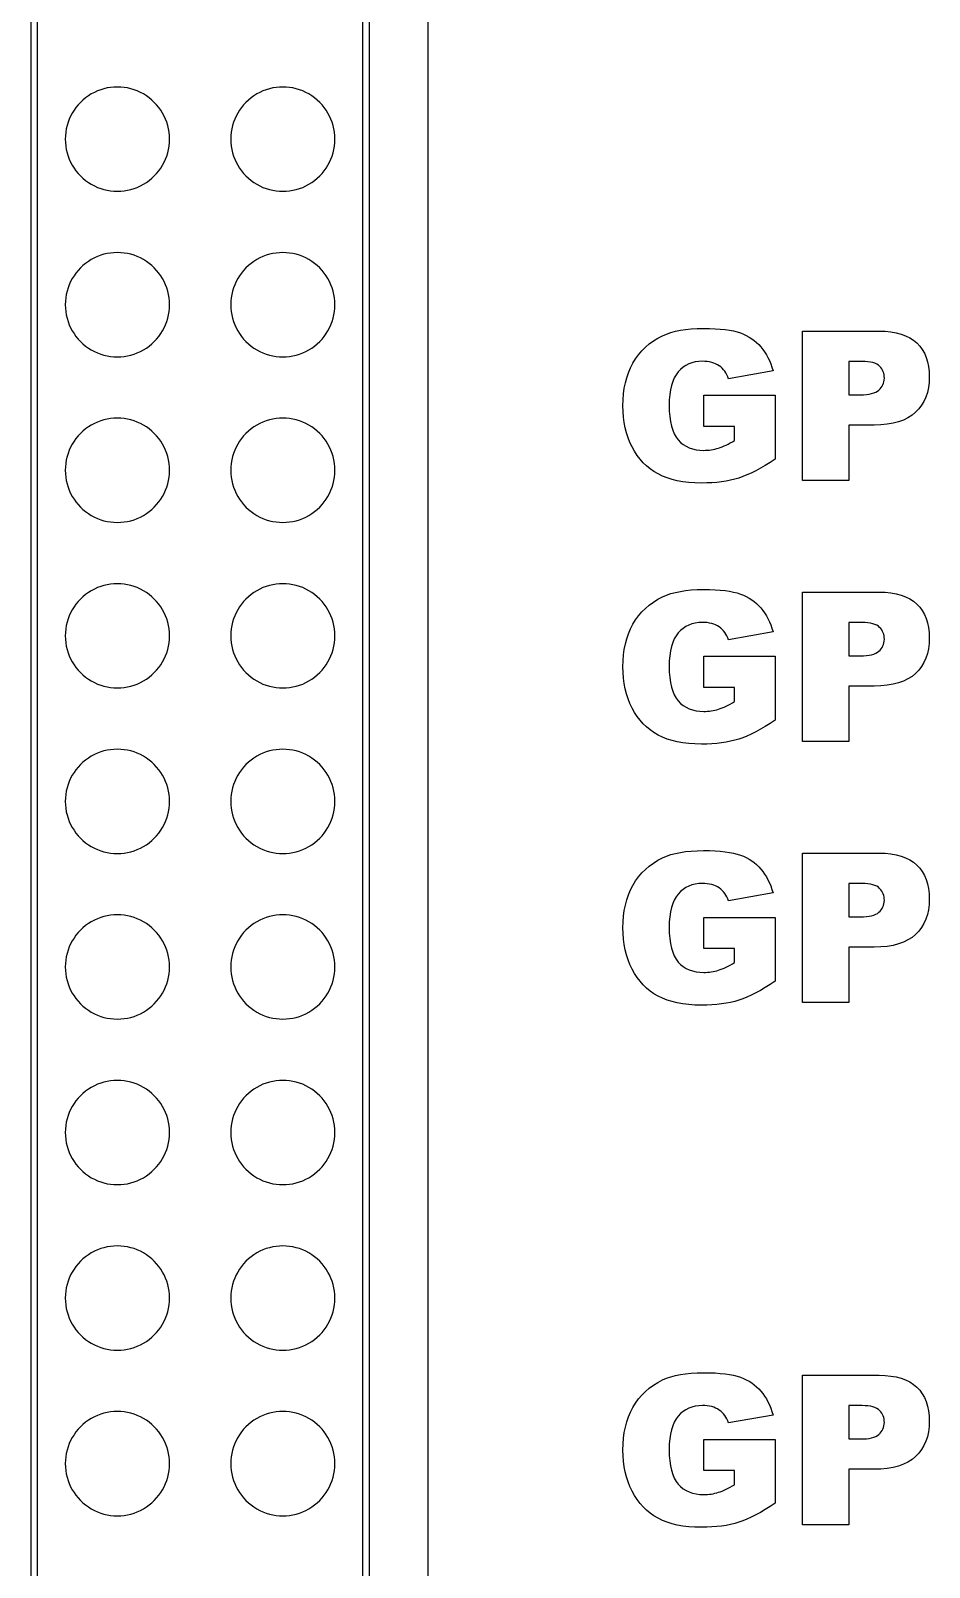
# Model space of a CAD drawing. Extents: x 24 to 191, y 8 to 99.
# Drawn here: x 76.55 to 90.34, y 53.65 to 77.22 of the extents above; entities that cross this region are included whole.
import ezdxf

# ---------------------------------------------------------------- set-up
doc = ezdxf.new("R2010")
doc.units = 0
doc.layers.add('Line_Etch', color=7, linetype='CONTINUOUS')
doc.layers.add('Text_Etch', color=7, linetype='CONTINUOUS')

msp = doc.modelspace()

# ---------------------------------------------------------------- linework, layer by layer
at = {"layer": 'Line_Etch', "color": 7}
msp.add_lwpolyline([(82.645013, 14.625321), (82.645013, 93.625327)], dxfattribs=at)
for points in [[(81.745012, 89.625327), (77.04501, 89.625327), (76.545011, 89.125328), (76.545011, 38.625338), (81.745012, 38.625338), (81.745012, 89.625327), (81.745012, 89.625327)], [(76.645011, 89.525324), (76.645011, 38.72533), (81.645012, 38.72533), (81.645012, 89.525324), (76.645011, 89.525324), (76.645011, 89.525324)], [(78.675013, 75.555327), (78.675013, 75.555327), (78.675013, 75.555327), (78.675013, 75.555327)], [(81.215013, 75.555327), (81.215013, 75.555327), (81.215013, 75.555327), (81.215013, 75.555327)], [(78.675013, 73.01533), (78.675013, 73.01533), (78.675013, 73.01533), (78.675013, 73.01533)], [(81.215013, 73.01533), (81.215013, 73.01533), (81.215013, 73.01533), (81.215013, 73.01533)], [(78.675013, 70.47533), (78.675013, 70.47533), (78.675013, 70.47533), (78.675013, 70.47533)], [(81.215013, 70.47533), (81.215013, 70.47533), (81.215013, 70.47533), (81.215013, 70.47533)], [(78.675013, 67.93533), (78.675013, 67.93533), (78.675013, 67.93533), (78.675013, 67.93533)], [(81.215013, 67.93533), (81.215013, 67.93533), (81.215013, 67.93533), (81.215013, 67.93533)], [(78.675013, 65.39533), (78.675013, 65.39533), (78.675013, 65.39533), (78.675013, 65.39533)], [(81.215013, 65.39533), (81.215013, 65.39533), (81.215013, 65.39533), (81.215013, 65.39533)], [(78.675013, 62.85533), (78.675013, 62.85533), (78.675013, 62.85533), (78.675013, 62.85533)], [(81.215013, 62.85533), (81.215013, 62.85533), (81.215013, 62.85533), (81.215013, 62.85533)], [(78.675013, 60.31533), (78.675013, 60.31533), (78.675013, 60.31533), (78.675013, 60.31533)], [(81.215013, 60.31533), (81.215013, 60.31533), (81.215013, 60.31533), (81.215013, 60.31533)], [(78.675013, 57.77533), (78.675013, 57.77533), (78.675013, 57.77533), (78.675013, 57.77533)], [(81.215013, 57.77533), (81.215013, 57.77533), (81.215013, 57.77533), (81.215013, 57.77533)], [(78.675013, 55.23533), (78.675013, 55.23533), (78.675013, 55.23533), (78.675013, 55.23533)], [(81.215013, 55.23533), (81.215013, 55.23533), (81.215013, 55.23533), (81.215013, 55.23533)]]:
    msp.add_lwpolyline(points, close=True, dxfattribs=at)
for points in [[(78.275013, 76.248146), (78.02749, 76.391054), (77.722532, 76.391054), (77.475012, 76.248146)], [(80.815011, 76.248146), (80.56749, 76.391054), (80.262532, 76.391054), (80.015009, 76.248146)], [(77.475012, 76.248146), (77.227492, 76.10524), (77.075013, 75.841139), (77.075013, 75.555327)], [(78.675013, 75.555327), (78.675013, 75.841139), (78.522534, 76.10524), (78.275013, 76.248146)], [(80.015009, 76.248146), (79.767489, 76.10524), (79.61501, 75.841139), (79.61501, 75.555327)], [(81.215013, 75.555327), (81.215013, 75.841139), (81.062534, 76.10524), (80.815011, 76.248146)], [(77.075013, 75.555327), (77.075013, 75.269512), (77.227492, 75.005411), (77.475012, 74.862508)], [(78.275013, 74.862508), (78.522534, 75.005411), (78.675013, 75.269512), (78.675013, 75.555327)], [(79.61501, 75.555327), (79.61501, 75.269512), (79.767489, 75.005411), (80.015009, 74.862508)], [(80.815011, 74.862508), (81.062534, 75.005411), (81.215013, 75.269512), (81.215013, 75.555327)], [(77.475012, 74.862508), (77.722532, 74.719599), (78.02749, 74.719599), (78.275013, 74.862508)], [(80.015009, 74.862508), (80.262532, 74.719599), (80.56749, 74.719599), (80.815011, 74.862508)], [(78.275013, 73.708146), (78.02749, 73.851052), (77.722532, 73.851052), (77.475012, 73.708146)], [(80.815011, 73.708146), (80.56749, 73.851052), (80.262532, 73.851052), (80.015009, 73.708146)], [(77.475012, 73.708146), (77.227492, 73.56524), (77.075013, 73.301136), (77.075013, 73.01533)], [(78.675013, 73.01533), (78.675013, 73.301136), (78.522534, 73.56524), (78.275013, 73.708146)], [(80.015009, 73.708146), (79.767489, 73.56524), (79.61501, 73.301136), (79.61501, 73.01533)], [(81.215013, 73.01533), (81.215013, 73.301136), (81.062534, 73.56524), (80.815011, 73.708146)], [(77.075013, 73.01533), (77.075013, 72.729523), (77.227492, 72.46542), (77.475012, 72.322502)], [(78.275013, 72.322502), (78.522534, 72.46542), (78.675013, 72.729523), (78.675013, 73.01533)], [(79.61501, 73.01533), (79.61501, 72.729523), (79.767489, 72.46542), (80.015009, 72.322502)], [(80.815011, 72.322502), (81.062534, 72.46542), (81.215013, 72.729523), (81.215013, 73.01533)], [(77.475012, 72.322502), (77.722532, 72.179613), (78.02749, 72.179613), (78.275013, 72.322502)], [(80.015009, 72.322502), (80.262532, 72.179613), (80.56749, 72.179613), (80.815011, 72.322502)], [(78.275013, 71.168157), (78.02749, 71.311046), (77.722532, 71.311046), (77.475012, 71.168157)], [(80.815011, 71.168157), (80.56749, 71.311046), (80.262532, 71.311046), (80.015009, 71.168157)], [(77.475012, 71.168157), (77.227492, 71.02524), (77.075013, 70.761136), (77.075013, 70.47533)], [(78.675013, 70.47533), (78.675013, 70.761136), (78.522534, 71.02524), (78.275013, 71.168157)], [(80.015009, 71.168157), (79.767489, 71.02524), (79.61501, 70.761136), (79.61501, 70.47533)], [(81.215013, 70.47533), (81.215013, 70.761136), (81.062534, 71.02524), (80.815011, 71.168157)], [(77.075013, 70.47533), (77.075013, 70.189523), (77.227492, 69.92542), (77.475012, 69.782502)], [(78.275013, 69.782502), (78.522534, 69.92542), (78.675013, 70.189523), (78.675013, 70.47533)], [(79.61501, 70.47533), (79.61501, 70.189523), (79.767489, 69.92542), (80.015009, 69.782502)], [(80.815011, 69.782502), (81.062534, 69.92542), (81.215013, 70.189523), (81.215013, 70.47533)], [(77.475012, 69.782502), (77.722532, 69.639613), (78.02749, 69.639613), (78.275013, 69.782502)], [(80.015009, 69.782502), (80.262532, 69.639613), (80.56749, 69.639613), (80.815011, 69.782502)], [(77.475012, 68.628157), (77.227492, 68.48524), (77.075013, 68.221136), (77.075013, 67.93533)], [(78.275013, 68.628157), (78.02749, 68.771046), (77.722532, 68.771046), (77.475012, 68.628157)], [(78.675013, 67.93533), (78.675013, 68.221136), (78.522534, 68.48524), (78.275013, 68.628157)], [(80.015009, 68.628157), (79.767489, 68.48524), (79.61501, 68.221136), (79.61501, 67.93533)], [(80.815011, 68.628157), (80.56749, 68.771046), (80.262532, 68.771046), (80.015009, 68.628157)], [(81.215013, 67.93533), (81.215013, 68.221136), (81.062534, 68.48524), (80.815011, 68.628157)], [(77.075013, 67.93533), (77.075013, 67.649523), (77.227492, 67.38542), (77.475012, 67.242502)], [(78.275013, 67.242502), (78.522534, 67.38542), (78.675013, 67.649523), (78.675013, 67.93533)], [(79.61501, 67.93533), (79.61501, 67.649523), (79.767489, 67.38542), (80.015009, 67.242502)], [(80.815011, 67.242502), (81.062534, 67.38542), (81.215013, 67.649523), (81.215013, 67.93533)], [(77.475012, 67.242502), (77.722532, 67.099613), (78.02749, 67.099613), (78.275013, 67.242502)], [(80.015009, 67.242502), (80.262532, 67.099613), (80.56749, 67.099613), (80.815011, 67.242502)], [(77.475012, 66.088157), (77.227492, 65.94524), (77.075013, 65.681136), (77.075013, 65.39533)], [(78.275013, 66.088157), (78.02749, 66.231046), (77.722532, 66.231046), (77.475012, 66.088157)], [(78.675013, 65.39533), (78.675013, 65.681136), (78.522534, 65.94524), (78.275013, 66.088157)], [(80.015009, 66.088157), (79.767489, 65.94524), (79.61501, 65.681136), (79.61501, 65.39533)], [(80.815011, 66.088157), (80.56749, 66.231046), (80.262532, 66.231046), (80.015009, 66.088157)], [(81.215013, 65.39533), (81.215013, 65.681136), (81.062534, 65.94524), (80.815011, 66.088157)], [(77.075013, 65.39533), (77.075013, 65.109523), (77.227492, 64.84542), (77.475012, 64.702502)], [(78.275013, 64.702502), (78.522534, 64.84542), (78.675013, 65.109523), (78.675013, 65.39533)], [(79.61501, 65.39533), (79.61501, 65.109523), (79.767489, 64.84542), (80.015009, 64.702502)], [(80.815011, 64.702502), (81.062534, 64.84542), (81.215013, 65.109523), (81.215013, 65.39533)], [(77.475012, 64.702502), (77.722532, 64.559613), (78.02749, 64.559613), (78.275013, 64.702502)], [(80.015009, 64.702502), (80.262532, 64.559613), (80.56749, 64.559613), (80.815011, 64.702502)], [(78.275013, 63.548157), (78.02749, 63.691046), (77.722532, 63.691046), (77.475012, 63.548157)], [(80.815011, 63.548157), (80.56749, 63.691046), (80.262532, 63.691046), (80.015009, 63.548157)], [(77.475012, 63.548157), (77.227492, 63.40524), (77.075013, 63.141136), (77.075013, 62.85533)], [(78.675013, 62.85533), (78.675013, 63.141136), (78.522534, 63.40524), (78.275013, 63.548157)], [(80.015009, 63.548157), (79.767489, 63.40524), (79.61501, 63.141136), (79.61501, 62.85533)], [(81.215013, 62.85533), (81.215013, 63.141136), (81.062534, 63.40524), (80.815011, 63.548157)], [(77.075013, 62.85533), (77.075013, 62.569523), (77.227492, 62.30542), (77.475012, 62.162502)], [(78.275013, 62.162502), (78.522534, 62.30542), (78.675013, 62.569523), (78.675013, 62.85533)], [(79.61501, 62.85533), (79.61501, 62.569523), (79.767489, 62.30542), (80.015009, 62.162502)], [(80.815011, 62.162502), (81.062534, 62.30542), (81.215013, 62.569523), (81.215013, 62.85533)], [(77.475012, 62.162502), (77.722532, 62.019613), (78.02749, 62.019613), (78.275013, 62.162502)], [(80.015009, 62.162502), (80.262532, 62.019613), (80.56749, 62.019613), (80.815011, 62.162502)], [(78.275013, 61.008157), (78.02749, 61.151046), (77.722532, 61.151046), (77.475012, 61.008157)], [(80.815011, 61.008157), (80.56749, 61.151046), (80.262532, 61.151046), (80.015009, 61.008157)], [(77.475012, 61.008157), (77.227492, 60.86524), (77.075013, 60.601136), (77.075013, 60.31533)], [(78.675013, 60.31533), (78.675013, 60.601136), (78.522534, 60.86524), (78.275013, 61.008157)], [(80.015009, 61.008157), (79.767489, 60.86524), (79.61501, 60.601136), (79.61501, 60.31533)], [(81.215013, 60.31533), (81.215013, 60.601136), (81.062534, 60.86524), (80.815011, 61.008157)], [(77.075013, 60.31533), (77.075013, 60.029523), (77.227492, 59.76542), (77.475012, 59.622502)], [(78.275013, 59.622502), (78.522534, 59.76542), (78.675013, 60.029523), (78.675013, 60.31533)], [(79.61501, 60.31533), (79.61501, 60.029523), (79.767489, 59.76542), (80.015009, 59.622502)], [(80.815011, 59.622502), (81.062534, 59.76542), (81.215013, 60.029523), (81.215013, 60.31533)], [(77.475012, 59.622502), (77.722532, 59.479613), (78.02749, 59.479613), (78.275013, 59.622502)], [(80.015009, 59.622502), (80.262532, 59.479613), (80.56749, 59.479613), (80.815011, 59.622502)], [(77.475012, 58.468157), (77.227492, 58.32524), (77.075013, 58.061136), (77.075013, 57.77533)], [(78.275013, 58.468157), (78.02749, 58.611046), (77.722532, 58.611046), (77.475012, 58.468157)], [(78.675013, 57.77533), (78.675013, 58.061136), (78.522534, 58.32524), (78.275013, 58.468157)], [(80.015009, 58.468157), (79.767489, 58.32524), (79.61501, 58.061136), (79.61501, 57.77533)], [(80.815011, 58.468157), (80.56749, 58.611046), (80.262532, 58.611046), (80.015009, 58.468157)], [(81.215013, 57.77533), (81.215013, 58.061136), (81.062534, 58.32524), (80.815011, 58.468157)], [(77.075013, 57.77533), (77.075013, 57.489523), (77.227492, 57.22542), (77.475012, 57.082502)], [(78.275013, 57.082502), (78.522534, 57.22542), (78.675013, 57.489523), (78.675013, 57.77533)], [(79.61501, 57.77533), (79.61501, 57.489523), (79.767489, 57.22542), (80.015009, 57.082502)], [(80.815011, 57.082502), (81.062534, 57.22542), (81.215013, 57.489523), (81.215013, 57.77533)], [(77.475012, 57.082502), (77.722532, 56.939585), (78.02749, 56.939585), (78.275013, 57.082502)], [(80.015009, 57.082502), (80.262532, 56.939585), (80.56749, 56.939585), (80.815011, 57.082502)], [(77.475012, 55.928157), (77.227492, 55.78524), (77.075013, 55.521136), (77.075013, 55.23533)], [(78.275013, 55.928157), (78.02749, 56.071046), (77.722532, 56.071046), (77.475012, 55.928157)], [(78.675013, 55.23533), (78.675013, 55.521136), (78.522534, 55.78524), (78.275013, 55.928157)], [(80.015009, 55.928157), (79.767489, 55.78524), (79.61501, 55.521136), (79.61501, 55.23533)], [(80.815011, 55.928157), (80.56749, 56.071046), (80.262532, 56.071046), (80.015009, 55.928157)], [(81.215013, 55.23533), (81.215013, 55.521136), (81.062534, 55.78524), (80.815011, 55.928157)], [(77.075013, 55.23533), (77.075013, 54.949523), (77.227492, 54.68542), (77.475012, 54.542502)], [(78.275013, 54.542502), (78.522534, 54.68542), (78.675013, 54.949523), (78.675013, 55.23533)], [(79.61501, 55.23533), (79.61501, 54.949523), (79.767489, 54.68542), (80.015009, 54.542502)], [(80.815011, 54.542502), (81.062534, 54.68542), (81.215013, 54.949523), (81.215013, 55.23533)], [(77.475012, 54.542502), (77.722532, 54.399613), (78.02749, 54.399613), (78.275013, 54.542502)], [(80.015009, 54.542502), (80.262532, 54.399613), (80.56749, 54.399613), (80.815011, 54.542502)]]:
    msp.add_open_spline(points, degree=3, dxfattribs=at)
at = {"layer": 'Text_Etch', "color": 7}
for points in [[(88.391221, 72.611611), (89.569282, 72.611611)], [(89.491061, 71.169173), (89.103073, 71.169173), (89.103073, 70.318075), (88.391221, 70.318075), (88.391221, 72.611611)], [(89.304831, 72.145408), (89.103022, 72.145408), (89.103073, 71.633824)], [(87.939093, 72.001474), (87.255412, 71.879442)], [(86.875242, 71.148825), (86.875242, 71.626006), (87.970383, 71.626006), (87.970383, 70.648191)], [(89.103073, 71.633824), (89.276722, 71.633824)], [(87.349279, 70.932868), (87.349279, 71.148768), (86.875242, 71.148825)], [(88.391221, 68.606539), (89.569282, 68.606539)], [(89.491061, 67.164073), (89.103073, 67.164073), (89.103073, 66.313003), (88.391221, 66.313003), (88.391221, 68.606539)], [(89.304831, 68.140308), (89.103022, 68.140308), (89.103073, 67.628723)], [(87.939093, 67.996374), (87.255412, 67.87437)], [(86.875242, 67.143724), (86.875242, 67.620906), (87.970383, 67.620906), (87.970383, 66.64309)], [(89.103073, 67.628723), (89.276722, 67.628723)], [(87.349279, 66.927768), (87.349279, 67.143668), (86.875242, 67.143724)], [(88.391221, 64.601438), (89.569282, 64.601438)], [(89.491061, 63.159001), (89.103073, 63.159001), (89.103073, 62.307903), (88.391221, 62.307903), (88.391221, 64.601438)], [(89.304831, 64.135236), (89.103022, 64.135236), (89.103073, 63.623651)], [(87.939093, 63.991274), (87.255412, 63.869241)], [(86.875242, 63.138652), (86.875242, 63.615834), (87.970383, 63.615834), (87.970383, 62.638018)], [(89.103073, 63.623651), (89.276722, 63.623651)], [(87.349279, 62.922696), (87.349279, 63.138596), (86.875242, 63.138652)], [(88.391221, 56.591266), (89.569282, 56.591266)], [(89.491061, 55.148828), (89.103073, 55.148828), (89.103073, 54.297731), (88.391221, 54.297731), (88.391221, 56.591266)], [(89.304831, 56.125063), (89.103022, 56.125063), (89.103073, 55.613479)], [(87.939093, 55.98113), (87.255412, 55.859097)], [(86.875242, 55.12848), (86.875242, 55.605633), (87.970383, 55.605633), (87.970383, 54.627846)], [(89.103073, 55.613479), (89.276722, 55.613479)], [(87.349279, 54.912524), (87.349279, 55.128424), (86.875242, 55.12848)]]:
    msp.add_lwpolyline(points, dxfattribs=at)
for points in [[(86.24318, 72.539616), (86.398591, 72.613671), (86.607709, 72.650698), (86.87054, 72.650698)], [(86.87054, 72.650698), (87.12399, 72.650698), (87.31329, 72.627838), (87.43845, 72.581893)], [(89.569282, 72.611611), (89.825861, 72.611611), (90.017769, 72.550594), (90.145009, 72.42859)], [(85.789482, 72.117214), (85.892742, 72.30286), (86.043976, 72.44366), (86.24318, 72.539616)], [(87.43845, 72.581893), (87.564654, 72.536032), (87.668949, 72.464573), (87.75135, 72.367545)], [(90.145009, 72.42859), (90.273305, 72.306528), (90.337451, 72.132877), (90.337451, 71.907607)], [(86.854899, 72.146932), (86.699494, 72.146932), (86.575381, 72.092689), (86.482552, 71.984202)], [(87.11147, 72.078126), (87.044728, 72.123987), (86.959203, 72.146932), (86.854899, 72.146932)], [(87.75135, 72.367545), (87.834792, 72.271589), (87.897369, 72.149585), (87.939093, 72.001474)], [(89.57549, 72.070308), (89.527493, 72.120375), (89.437269, 72.145408), (89.304831, 72.145408)], [(85.634604, 71.464801), (85.634604, 71.715132), (85.686228, 71.932584), (85.789482, 72.117214)], [(86.482552, 71.984202), (86.390768, 71.876789), (86.34487, 71.70627), (86.34487, 71.472646)], [(87.255412, 71.879442), (87.227275, 71.965999), (87.179297, 72.032237), (87.11147, 72.078126)], [(89.647491, 71.887259), (89.647491, 71.959226), (89.623502, 72.020242), (89.57549, 72.070308)], [(90.337451, 71.907607), (90.337451, 71.676044), (90.26757, 71.495111), (90.127799, 71.364725)], [(89.276722, 71.633824), (89.413357, 71.633824), (89.509312, 71.657248), (89.564591, 71.70421)], [(89.564591, 71.70421), (89.619859, 71.752216), (89.647491, 71.813232), (89.647491, 71.887259)], [(85.775399, 70.832764), (85.681535, 71.016321), (85.634604, 71.227), (85.634604, 71.464801)], [(86.34487, 71.472646), (86.34487, 71.224404), (86.391284, 71.047084), (86.48411, 70.940714)], [(90.127799, 71.364725), (89.989087, 71.234338), (89.776842, 71.169173), (89.491061, 71.169173)], [(86.174351, 70.418151), (86.003299, 70.511002), (85.870313, 70.649178), (85.775399, 70.832764)], [(86.48411, 70.940714), (86.577983, 70.834316), (86.708361, 70.781117), (86.875242, 70.781117)], [(86.875242, 70.781117), (86.95451, 70.781117), (87.030125, 70.792688), (87.102092, 70.81552)], [(87.102092, 70.81552), (87.174056, 70.83838), (87.256456, 70.877581), (87.349279, 70.932868)], [(87.970383, 70.648191), (87.760737, 70.505302), (87.575082, 70.407766), (87.413423, 70.355639)], [(86.840822, 70.278931), (86.568602, 70.278931), (86.346448, 70.325328), (86.174351, 70.418151)], [(87.413423, 70.355639), (87.252804, 70.3045), (87.061935, 70.278931), (86.840822, 70.278931)], [(86.24318, 68.534516), (86.398591, 68.608571), (86.607709, 68.645598), (86.87054, 68.645598)], [(86.87054, 68.645598), (87.12399, 68.645598), (87.31329, 68.622738), (87.43845, 68.576821)], [(89.569282, 68.606539), (89.825861, 68.606539), (90.017769, 68.545522), (90.145009, 68.423489)], [(85.789482, 68.112114), (85.892742, 68.297759), (86.043976, 68.43856), (86.24318, 68.534516)], [(87.43845, 68.576821), (87.564654, 68.530931), (87.668949, 68.459501), (87.75135, 68.362473)], [(87.75135, 68.362473), (87.834792, 68.266517), (87.897369, 68.144484), (87.939093, 67.996374)], [(90.145009, 68.423489), (90.273305, 68.301456), (90.337451, 68.127805), (90.337451, 67.902507)], [(86.854899, 68.141832), (86.699494, 68.141832), (86.575381, 68.087617), (86.482552, 67.97913)], [(87.11147, 68.073054), (87.044728, 68.118915), (86.959203, 68.141832), (86.854899, 68.141832)], [(89.57549, 68.065208), (89.527493, 68.115274), (89.437269, 68.140308), (89.304831, 68.140308)], [(85.634604, 67.459729), (85.634604, 67.71006), (85.686228, 67.927512), (85.789482, 68.112114)], [(86.482552, 67.97913), (86.390768, 67.871717), (86.34487, 67.70117), (86.34487, 67.467546)], [(87.255412, 67.87437), (87.227275, 67.960927), (87.179297, 68.027165), (87.11147, 68.073054)], [(89.647491, 67.882159), (89.647491, 67.954126), (89.623502, 68.015142), (89.57549, 68.065208)], [(90.337451, 67.902507), (90.337451, 67.670972), (90.26757, 67.490011), (90.127799, 67.359624)], [(89.276722, 67.628723), (89.413357, 67.628723), (89.509312, 67.652148), (89.564591, 67.699138)], [(89.564591, 67.699138), (89.619859, 67.747116), (89.647491, 67.808132), (89.647491, 67.882159)], [(85.775399, 66.827664), (85.681535, 67.011249), (85.634604, 67.221928), (85.634604, 67.459729)], [(86.34487, 67.467546), (86.34487, 67.219304), (86.391284, 67.042012), (86.48411, 66.935614)], [(90.127799, 67.359624), (89.989087, 67.229266), (89.776842, 67.164073), (89.491061, 67.164073)], [(86.174351, 66.413079), (86.003299, 66.505902), (85.870313, 66.644106), (85.775399, 66.827664)], [(86.48411, 66.935614), (86.577983, 66.829244), (86.708361, 66.776045), (86.875242, 66.776045)], [(86.875242, 66.776045), (86.95451, 66.776045), (87.030125, 66.787616), (87.102092, 66.810448)], [(87.102092, 66.810448), (87.174056, 66.833308), (87.256456, 66.872481), (87.349279, 66.927768)], [(87.970383, 66.64309), (87.760737, 66.500201), (87.575082, 66.402694), (87.413423, 66.350539)], [(86.840822, 66.273859), (86.568602, 66.273859), (86.346448, 66.320256), (86.174351, 66.413079)], [(87.413423, 66.350539), (87.252804, 66.299428), (87.061935, 66.273859), (86.840822, 66.273859)], [(86.24318, 64.529444), (86.398591, 64.603499), (86.607709, 64.640526), (86.87054, 64.640526)], [(86.87054, 64.640526), (87.12399, 64.640526), (87.31329, 64.617666), (87.43845, 64.57172)], [(89.569282, 64.601438), (89.825861, 64.601438), (90.017769, 64.540422), (90.145009, 64.418417)], [(85.789482, 64.107013), (85.892742, 64.292687), (86.043976, 64.433488), (86.24318, 64.529444)], [(87.43845, 64.57172), (87.564654, 64.525859), (87.668949, 64.454401), (87.75135, 64.357373)], [(87.75135, 64.357373), (87.834792, 64.261417), (87.897369, 64.139384), (87.939093, 63.991274)], [(90.145009, 64.418417), (90.273305, 64.296384), (90.337451, 64.122705), (90.337451, 63.897435)], [(86.854899, 64.13676), (86.699494, 64.13676), (86.575381, 64.082516), (86.482552, 63.97403)], [(87.11147, 64.067954), (87.044728, 64.113815), (86.959203, 64.13676), (86.854899, 64.13676)], [(89.57549, 64.060136), (89.527493, 64.110202), (89.437269, 64.135236), (89.304831, 64.135236)], [(85.634604, 63.454628), (85.634604, 63.70496), (85.686228, 63.922412), (85.789482, 64.107013)], [(86.482552, 63.97403), (86.390768, 63.866616), (86.34487, 63.69607), (86.34487, 63.462446)], [(87.255412, 63.869241), (87.227275, 63.955827), (87.179297, 64.022064), (87.11147, 64.067954)], [(89.647491, 63.877087), (89.647491, 63.949054), (89.623502, 64.01007), (89.57549, 64.060136)], [(90.337451, 63.897435), (90.337451, 63.6659), (90.26757, 63.484939), (90.127799, 63.354552)], [(89.276722, 63.623651), (89.413357, 63.623651), (89.509312, 63.647076), (89.564591, 63.694038)], [(89.564591, 63.694038), (89.619859, 63.742044), (89.647491, 63.80306), (89.647491, 63.877087)], [(85.775399, 62.822592), (85.681535, 63.006149), (85.634604, 63.216828), (85.634604, 63.454628)], [(86.34487, 63.462446), (86.34487, 63.214232), (86.391284, 63.036911), (86.48411, 62.930514)], [(90.127799, 63.354552), (89.989087, 63.224194), (89.776842, 63.159001), (89.491061, 63.159001)], [(86.174351, 62.408007), (86.003299, 62.50083), (85.870313, 62.639006), (85.775399, 62.822592)], [(86.48411, 62.930514), (86.577983, 62.824144), (86.708361, 62.770945), (86.875242, 62.770945)], [(86.875242, 62.770945), (86.95451, 62.770945), (87.030125, 62.782516), (87.102092, 62.805348)], [(87.102092, 62.805348), (87.174056, 62.828208), (87.256456, 62.86738), (87.349279, 62.922696)], [(87.970383, 62.638018), (87.760737, 62.495129), (87.575082, 62.397622), (87.413423, 62.345467)], [(86.840822, 62.268759), (86.568602, 62.268759), (86.346448, 62.315184), (86.174351, 62.408007)], [(87.413423, 62.345467), (87.252804, 62.294328), (87.061935, 62.268759), (86.840822, 62.268759)], [(86.24318, 56.519271), (86.398591, 56.593326), (86.607709, 56.630354), (86.87054, 56.630354)], [(86.87054, 56.630354), (87.12399, 56.630354), (87.31329, 56.607494), (87.43845, 56.561548)], [(89.569282, 56.591266), (89.825861, 56.591266), (90.017769, 56.53025), (90.145009, 56.408217)], [(85.789482, 56.096841), (85.892742, 56.282515), (86.043976, 56.423316), (86.24318, 56.519271)], [(87.43845, 56.561548), (87.564654, 56.515687), (87.668949, 56.444228), (87.75135, 56.347229)], [(87.75135, 56.347229), (87.834792, 56.251273), (87.897369, 56.12924), (87.939093, 55.98113)], [(90.145009, 56.408217), (90.273305, 56.286212), (90.337451, 56.112533), (90.337451, 55.887263)], [(86.854899, 56.126587), (86.699494, 56.126587), (86.575381, 56.072344), (86.482552, 55.963886)], [(87.11147, 56.057782), (87.044728, 56.103643), (86.959203, 56.126587), (86.854899, 56.126587)], [(89.57549, 56.049964), (89.527493, 56.10003), (89.437269, 56.125063), (89.304831, 56.125063)], [(85.634604, 55.444456), (85.634604, 55.694787), (85.686228, 55.91224), (85.789482, 56.096841)], [(86.482552, 55.963886), (86.390768, 55.856444), (86.34487, 55.685926), (86.34487, 55.452274)], [(87.255412, 55.859097), (87.227275, 55.945655), (87.179297, 56.011892), (87.11147, 56.057782)], [(89.647491, 55.866915), (89.647491, 55.938881), (89.623502, 55.999898), (89.57549, 56.049964)], [(90.337451, 55.887263), (90.337451, 55.6557), (90.26757, 55.474739), (90.127799, 55.34438)], [(89.276722, 55.613479), (89.413357, 55.613479), (89.509312, 55.636904), (89.564591, 55.683865)], [(89.564591, 55.683865), (89.619859, 55.731871), (89.647491, 55.792888), (89.647491, 55.866915)], [(85.775399, 54.81242), (85.681535, 54.995977), (85.634604, 55.206656), (85.634604, 55.444456)], [(86.34487, 55.452274), (86.34487, 55.204059), (86.391284, 55.026739), (86.48411, 54.92037)], [(90.127799, 55.34438), (89.989087, 55.213994), (89.776842, 55.148828), (89.491061, 55.148828)], [(86.174351, 54.397835), (86.003299, 54.490658), (85.870313, 54.628862), (85.775399, 54.81242)], [(86.48411, 54.92037), (86.577983, 54.813972), (86.708361, 54.760801), (86.875242, 54.760801)], [(86.875242, 54.760801), (86.95451, 54.760801), (87.030125, 54.772372), (87.102092, 54.795176)], [(87.102092, 54.795176), (87.174056, 54.818036), (87.256456, 54.857236), (87.349279, 54.912524)], [(87.970383, 54.627846), (87.760737, 54.484957), (87.575082, 54.387421), (87.413423, 54.335295)], [(86.840822, 54.258587), (86.568602, 54.258587), (86.346448, 54.305012), (86.174351, 54.397835)], [(87.413423, 54.335295), (87.252804, 54.284156), (87.061935, 54.258587), (86.840822, 54.258587)]]:
    msp.add_open_spline(points, degree=3, dxfattribs=at)

doc.saveas('drawing.dxf')
